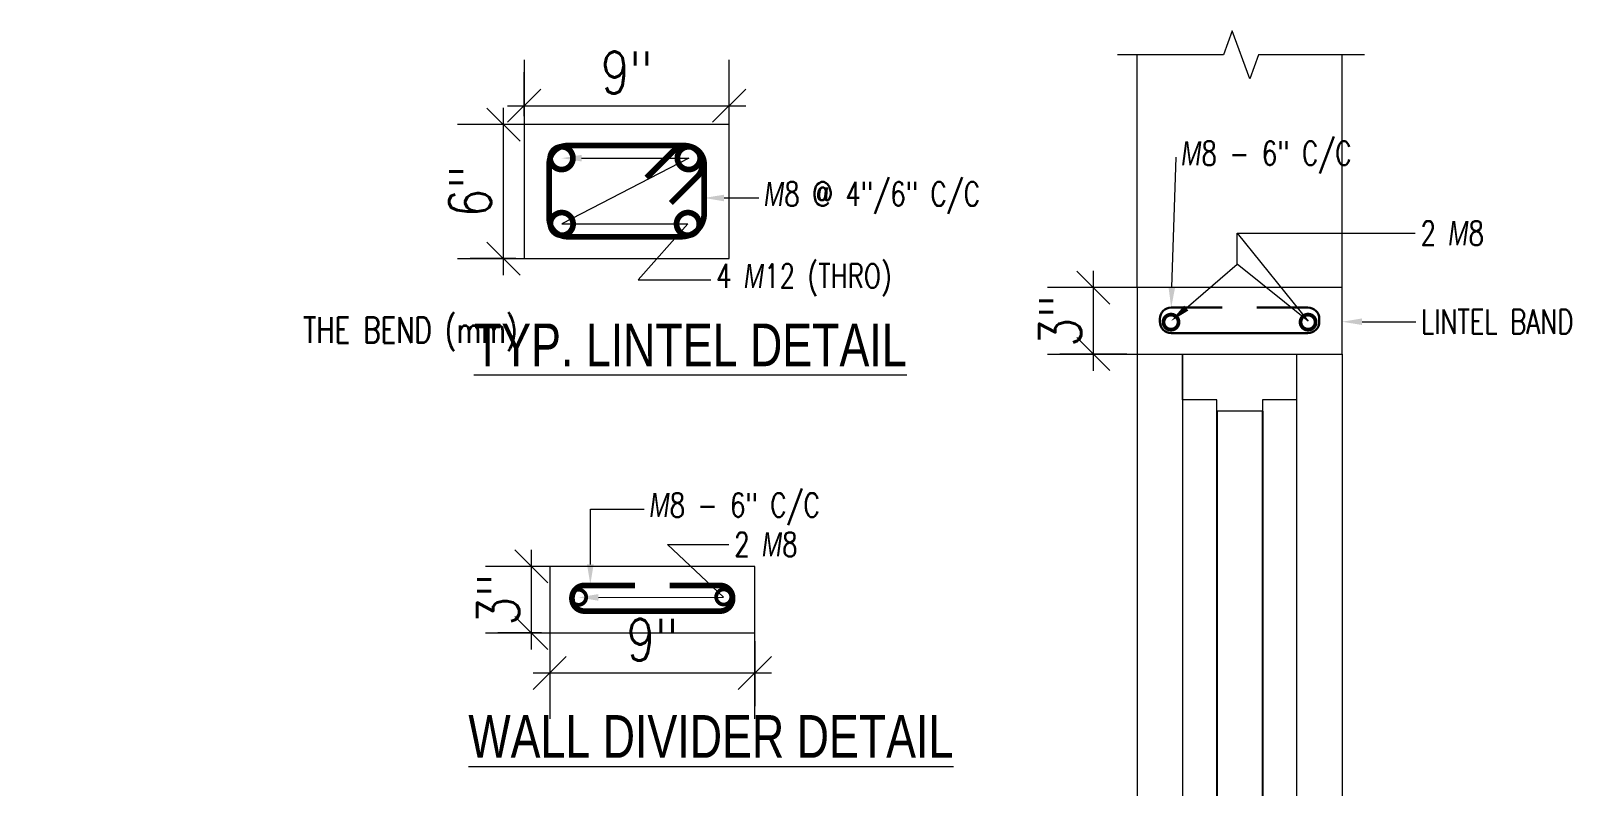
# Model space of a CAD drawing. Header units: inches. Extents: x 0 to 162649, y -36601 to -26324.
# Drawn here: x 151092.8 to 151161.9, y -27243.5 to -27209.6 of the extents above; entities that cross this region are included whole.
import ezdxf
from ezdxf import colors
from ezdxf.entities.mleader import LeaderData, LeaderLine
from ezdxf.math import Vec2, Vec3

# ---------------------------------------------------------------- set-up
doc = ezdxf.new("R2010")
doc.units = ezdxf.units.IN
doc.header["$MEASUREMENT"] = 0
for name, color, linetype, lineweight in [('A-DW-SEC', 24, 'Continuous', 15), ('Beam', 42, 'Continuous', 15), ('dimention', 1, 'Continuous', 13), ('l', 61, 'Continuous', 13), ('Line', 31, 'Continuous', 5), ('Rein', 3, 'Continuous', 30), ('Stirrups', 191, 'Continuous', 25), ('TEXT', 7, 'Continuous', 9), ('Title', 4, 'Continuous', 18)]:
    doc.layers.add(name, color=color, linetype=linetype, lineweight=lineweight)
doc.layers.add('A-HATCH', color=252, linetype='Continuous')
doc.styles.add('Arial', font='arial.ttf', dxfattribs={"width": 0.8})
doc.styles.add('rmtext', font='romans.shx', dxfattribs={"width": 0.8})
doc.styles.add('romans', font='romans.shx', dxfattribs={"width": 0.75})
doc.styles.add('T', font='romans.shx', dxfattribs={"width": 0.75, "height": 3})
doc.dimstyles.new('DIM-24', dxfattribs={"dimscale": 24, "dimtxt": 0.078125, "dimasz": 0.0625, "dimexe": 0.0625, "dimexo": 0.015625, "dimgap": 0.015625, "dimtad": 1, "dimdec": 1, "dimzin": 3, "dimdsep": 46, "dimlunit": 4, "dimtxsty": 'rmtext', "dimblk": 'OBLIQUE', "dimcen": 0.09375, "dimdle": 0.03125, "dimclrd": 1, "dimclre": 1, "dimclrt": 2, "dimadec": 0, "dimazin": 0, "dimtfac": 0.75, "dimtdec": 1, "dimtix": 1, "dimtmove": 0, "dimatfit": 3, "dimfxl": 0.0625, "dimfxlon": 1, "dimfrac": 1, "dimtolj": 1, "dimtzin": 0, "dimlwd": -1, "dimlwe": 5, "dimarcsym": 0})

# ---------------------------------------------------------------- blocks, each defined once
blk = doc.blocks.new('_Oblique')
for p, q in [((0, -1.375), (0, 1.375)), ((-0.495, -0.495), (0.495, 0.495))]:
    blk.add_line(p, q)
blk = doc.blocks.new('*D1262')
at = {"layer": 'Defpoints', "color": 0, "transparency": 16777216}
for p in [(151115.215, -27233.597), (151116.039, -27233.597), (151116.039, -27236.583)]:
    blk.add_point(p, dxfattribs=at)
at = {"layer": 'dimention', "color": 1, "transparency": 16777216}
blk.add_line((151115.215, -27237.333), (151115.215, -27232.847), dxfattribs=at)
at = {"layer": 'dimention', "color": 1, "lineweight": 5, "transparency": 16777216}
for p, q in [((151115.664, -27233.597), (151113.715, -27233.597)), ((151115.664, -27236.583), (151113.715, -27236.583))]:
    blk.add_line(p, q, dxfattribs=at)
at = {"layer": 'dimention', "color": 1, "transparency": 16777216, "xscale": 1.5, "yscale": 1.5, "zscale": 1.5}
for p, rotation in [((151115.215, -27233.597), 90), ((151115.215, -27236.583), 270)]:
    blk.add_blockref('_Oblique', p, dxfattribs=dict(at, rotation=rotation))
at = {"layer": 'dimention', "color": 2, "transparency": 16777216, "insert": (151113.723, -27235.09), "char_height": 1.875, "attachment_point": 5, "rotation": 90, "style": 'rmtext'}
blk.add_mtext('\\A1;3"', dxfattribs=at)
blk = doc.blocks.new('*D1263')
at = {"layer": 'Defpoints', "color": 0, "transparency": 16777216}
for p in [(151116.039, -27236.583), (151125.239, -27236.583), (151125.239, -27238.376)]:
    blk.add_point(p, dxfattribs=at)
at = {"layer": 'dimention', "color": 1, "lineweight": 5, "transparency": 16777216}
for p, q in [((151116.039, -27236.958), (151116.039, -27239.876)), ((151125.239, -27236.958), (151125.239, -27239.876))]:
    blk.add_line(p, q, dxfattribs=at)
at = {"layer": 'dimention', "color": 1, "transparency": 16777216}
blk.add_line((151115.289, -27238.376), (151125.989, -27238.376), dxfattribs=at)
at = {"layer": 'dimention', "color": 1, "transparency": 16777216, "xscale": 1.5, "yscale": 1.5, "zscale": 1.5, "rotation": 180}
blk.add_blockref('_Oblique', (151116.039, -27238.376), dxfattribs=at)
at = {"layer": 'dimention', "color": 1, "transparency": 16777216, "xscale": 1.5, "yscale": 1.5, "zscale": 1.5}
blk.add_blockref('_Oblique', (151125.239, -27238.376), dxfattribs=at)
at = {"layer": 'dimention', "color": 2, "transparency": 16777216, "insert": (151120.639, -27236.885), "char_height": 1.875, "attachment_point": 5, "style": 'rmtext'}
blk.add_mtext('\\A1;9"', dxfattribs=at)
blk = doc.blocks.new('*D1266')
at = {"layer": 'Defpoints', "color": 0, "transparency": 16777216}
for p in [(151124.09, -27212.927), (151114.89, -27213.774), (151124.09, -27213.774)]:
    blk.add_point(p, dxfattribs=at)
at = {"layer": 'dimention', "color": 1, "lineweight": 5, "transparency": 16777216}
for p, q in [((151114.89, -27213.399), (151114.89, -27211.427)), ((151124.09, -27213.399), (151124.09, -27211.427))]:
    blk.add_line(p, q, dxfattribs=at)
at = {"layer": 'dimention', "color": 1, "transparency": 16777216}
blk.add_line((151114.14, -27212.927), (151124.84, -27212.927), dxfattribs=at)
at = {"layer": 'dimention', "color": 1, "transparency": 16777216, "xscale": 1.5, "yscale": 1.5, "zscale": 1.5, "rotation": 180}
blk.add_blockref('_Oblique', (151114.89, -27212.927), dxfattribs=at)
at = {"layer": 'dimention', "color": 1, "transparency": 16777216, "xscale": 1.5, "yscale": 1.5, "zscale": 1.5}
blk.add_blockref('_Oblique', (151124.09, -27212.927), dxfattribs=at)
at = {"layer": 'dimention', "color": 2, "transparency": 16777216, "insert": (151119.49, -27211.436), "char_height": 1.875, "attachment_point": 5, "style": 'rmtext'}
blk.add_mtext('\\A1;9"', dxfattribs=at)
blk = doc.blocks.new('*D1267')
at = {"layer": 'Defpoints', "color": 0, "transparency": 16777216}
for p in [(151113.962, -27213.774), (151114.89, -27213.774), (151114.89, -27219.787)]:
    blk.add_point(p, dxfattribs=at)
at = {"layer": 'dimention', "color": 1, "transparency": 16777216}
blk.add_line((151113.962, -27220.537), (151113.962, -27213.024), dxfattribs=at)
at = {"layer": 'dimention', "color": 1, "lineweight": 5, "transparency": 16777216}
for p, q in [((151114.515, -27213.774), (151112.462, -27213.774)), ((151114.515, -27219.787), (151112.462, -27219.787))]:
    blk.add_line(p, q, dxfattribs=at)
at = {"layer": 'dimention', "color": 1, "transparency": 16777216, "xscale": 1.5, "yscale": 1.5, "zscale": 1.5}
for p, rotation in [((151113.962, -27213.774), 90), ((151113.962, -27219.787), 270)]:
    blk.add_blockref('_Oblique', p, dxfattribs=dict(at, rotation=rotation))
at = {"layer": 'dimention', "color": 2, "transparency": 16777216, "insert": (151112.471, -27216.78), "char_height": 1.875, "attachment_point": 5, "rotation": 90, "style": 'rmtext'}
blk.add_mtext('\\A1;6"', dxfattribs=at)
blk = doc.blocks.new('*D1280')
at = {"layer": 'Defpoints', "color": 0, "transparency": 16777216}
for p in [(151140.43, -27221.087), (151142.387, -27221.087), (151142.387, -27224.073)]:
    blk.add_point(p, dxfattribs=at)
at = {"layer": 'dimention', "color": 1, "transparency": 16777216}
blk.add_line((151140.43, -27224.823), (151140.43, -27220.337), dxfattribs=at)
at = {"layer": 'dimention', "color": 1, "lineweight": 5, "transparency": 16777216}
for p, q in [((151141.93, -27221.087), (151138.93, -27221.087)), ((151141.93, -27224.073), (151138.93, -27224.073))]:
    blk.add_line(p, q, dxfattribs=at)
at = {"layer": 'dimention', "color": 1, "transparency": 16777216, "xscale": 1.5, "yscale": 1.5, "zscale": 1.5}
for p, rotation in [((151140.43, -27221.087), 90), ((151140.43, -27224.073), 270)]:
    blk.add_blockref('_Oblique', p, dxfattribs=dict(at, rotation=rotation))
at = {"layer": 'dimention', "color": 2, "transparency": 16777216, "insert": (151138.939, -27222.58), "char_height": 1.875, "attachment_point": 5, "rotation": 90, "style": 'rmtext'}
blk.add_mtext('\\A1;3"', dxfattribs=at)
blk = doc.blocks.new('_DotSmall')
at = {"color": 0, "linetype": 'ByBlock', "const_width": 0.5}
blk.add_lwpolyline([(-0.0625, 0, 1), (0.0625, 0, 1)], format="xyb", close=True, dxfattribs=at)

msp = doc.modelspace()

# ---------------------------------------------------------------- linework, layer by layer
at = {"layer": 'A-DW-SEC', "color": 24}
for p, q in [((151144.432, -27224.073), (151144.432, -27270.073)), ((151149.543, -27224.073), (151149.543, -27270.073))]:
    msp.add_line(p, q, dxfattribs=at)
msp.add_lwpolyline([(151149.543, -27224.073), (151149.543, -27226.118), (151148.01, -27226.118), (151148.01, -27226.629), (151145.965, -27226.629), (151145.965, -27226.118), (151144.432, -27226.118), (151144.432, -27224.073), (151149.543, -27224.073)], dxfattribs=at)
at = {"layer": 'A-HATCH'}
for p, q in [((151145.965, -27226.629), (151145.965, -27267.518)), ((151148.01, -27226.629), (151148.01, -27267.518))]:
    msp.add_line(p, q, dxfattribs=at)
at = {"layer": 'Beam'}
for points in [[(151124.09, -27219.787), (151124.09, -27213.774), (151114.89, -27213.774), (151114.89, -27219.787)], [(151142.387, -27224.073), (151151.587, -27224.073), (151151.587, -27221.087), (151142.387, -27221.087)], [(151116.039, -27236.583), (151125.239, -27236.583), (151125.239, -27233.597), (151116.039, -27233.597)]]:
    msp.add_lwpolyline(points, close=True, dxfattribs=at)
at = {"layer": 'l'}
for p, q in [((151142.387, -27221.087), (151142.387, -27210.645)), ((151151.587, -27221.087), (151151.587, -27210.645)), ((151142.387, -27224.073), (151142.387, -27270.073)), ((151151.587, -27224.073), (151151.587, -27270.073))]:
    msp.add_line(p, q, dxfattribs=at)
at = {"layer": 'Line'}
msp.add_lwpolyline([(151152.596, -27210.645), (151147.842, -27210.645), (151147.449, -27211.724), (151146.664, -27209.567), (151146.271, -27210.645), (151141.505, -27210.645)], dxfattribs=at)
at = {"layer": 'Rein'}
for p, q in [((151150.054, -27221.981), (151147.77, -27221.981)), ((151150.565, -27222.492), (151150.565, -27222.62))]:
    msp.add_line(p, q, dxfattribs=at)
msp.add_lwpolyline([(151150.565, -27222.62, -0.414214), (151150.054, -27223.131), (151143.921, -27223.131, -0.414214), (151143.41, -27222.62), (151143.41, -27222.492, -0.414214), (151143.921, -27221.981), (151146.205, -27221.981)], format="xyb", dxfattribs=at)
msp.add_arc((151150.054, -27222.492), 0.511, 0, 90, dxfattribs=at)
at = {"layer": 'Stirrups', "const_width": 0.256}
for points in [[(151121.472, -27217.294), (151122.655, -27216.112, 0.668179), (151122.076, -27214.716), (151116.832, -27214.716, 0.414214), (151116.014, -27215.534), (151116.014, -27217.987, 0.414214), (151116.832, -27218.805), (151121.943, -27218.805, 0.414214), (151122.966, -27217.783), (151122.966, -27215.552, 0.668179), (151121.569, -27214.974), (151120.386, -27216.157)], [(151121.422, -27234.453), (151123.706, -27234.453, -0.414063), (151124.242, -27235.028), (151124.242, -27235.028, -0.414063), (151123.706, -27235.603), (151117.573, -27235.603, -0.413081), (151117.036, -27235.028), (151117.036, -27235.028, -0.413081), (151117.573, -27234.453), (151119.857, -27234.453)]]:
    msp.add_lwpolyline(points, format="xyb", dxfattribs=at)

# ---------------------------------------------------------------- block references
at = {"layer": 'Rein'}
for p, xscale, yscale, zscale in [((151116.569, -27215.281), 2.044444444444445, 2.044444444444445, 2.044444444444445), ((151122.275, -27215.281), 2.044444444444445, 2.044444444444445, 2.044444444444445), ((151116.577, -27218.233), 2.044444444444445, 2.044444444444445, 2.044444444444445), ((151122.239, -27218.233), 2.044444444444445, 2.044444444444445, 2.044444444444445), ((151143.913, -27222.638), 1.351826894251269, 1.351826894251269, 1.351826894251269), ((151150.062, -27222.638), 1.351826894251269, 1.351826894251269, 1.351826894251269), ((151117.335, -27234.983), 1.351826894251269, 1.351826894251269, 1.351826894251269), ((151123.844, -27234.971), 1.351826894251269, 1.351826894251269, 1.351826894251269)]:
    msp.add_blockref('_DotSmall', p, dxfattribs=dict(at, xscale=xscale, yscale=yscale, zscale=zscale))

# ---------------------------------------------------------------- texts
at = {"layer": 'TEXT', "insert": (151076.192, -27221.259), "char_height": 1.15, "attachment_point": 4, "style": 'T'}
msp.add_mtext('r=4%%C\\Pr=INTERNAL RADIUS OF\\P^I^I^I^I^I^I  THE BEND (mm)', dxfattribs=at)

# ---------------------------------------------------------------- dimensions: what is measured, and where the dimension line sits
at = {"layer": 'dimention'}
for base, p1, p2, picture, middle in [((151124.09, -27212.927), (151114.89, -27213.774), (151124.09, -27213.774), '*D1266', (151119.49, -27211.436)), ((151125.239, -27238.376), (151116.039, -27236.583), (151125.239, -27236.583), '*D1263', (151120.639, -27236.885))]:
    dim = msp.add_linear_dim(base=base, p1=p1, p2=p2, dimstyle='DIM-24', dxfattribs=at)
    dim.commit()
    dim.dimension.update_dxf_attribs({"geometry": picture, "text_midpoint": middle})
for base, p1, p2, picture, middle in [((151113.962, -27213.774), (151114.89, -27219.787), (151114.89, -27213.774), '*D1267', (151112.471, -27216.78)), ((151140.43, -27221.087), (151142.387, -27224.073), (151142.387, -27221.087), '*D1280', (151138.939, -27222.58)), ((151115.215, -27233.597), (151116.039, -27236.583), (151116.039, -27233.597), '*D1262', (151113.723, -27235.09))]:
    dim = msp.add_linear_dim(base=base, p1=p1, p2=p2, angle=90, dimstyle='DIM-24', dxfattribs=at)
    dim.commit()
    dim.dimension.update_dxf_attribs({"geometry": picture, "text_midpoint": middle})

# ---------------------------------------------------------------- leaders
at = {"layer": 'TEXT'}
ml = msp.add_multileader_mtext('Standard', dxfattribs=at)
ml.set_content('{\\Fgothici|c0;\\W0.75;M}8 - 6" C/C', color=2, style='romans')
ml.set_leader_properties(color=1, linetype='ByLayer', lineweight=9)
ml.build(insert=Vec2(0, 0))
ml.multileader.update_dxf_attribs({"has_dogleg": 0, "text_right_attachment_type": 6, "dogleg_length": 0.0144, "arrow_head_size": 0.9, "scale": 15})
ctx = ml.context
ctx.base_point, ctx.scale, ctx.char_height, ctx.arrow_head_size, ctx.landing_gap_size, ctx.plane_origin = Vec3(151144.137, -27215.242), 15, 1.08, 0.9, 0.24, Vec3(151144.533, -27207.441)
ctx.right_attachment = 6
notes = []
notes.append((ctx, [(0, (1, 1, 0), (151143.921, -27215.242), (1, 0), 0.216, [(0, [(151143.921, -27221.981)], 0, [])])]))
ctx.mtext.insert, ctx.mtext.flow_direction = Vec3(151144.376, -27214.522), 5
ml = msp.add_multileader_mtext('Standard', dxfattribs=at)
ml.set_content('4 {\\Fgothici|c0;\\W0.75;M}12 (THRO)', color=2, style='romans')
ml.set_leader_properties(color=1, linetype='ByLayer', lineweight=9)
ml.build(insert=Vec2(0, 0))
ml.multileader.update_dxf_attribs({"text_right_attachment_type": 6, "dogleg_length": 0.25, "arrow_head_size": 0.9, "scale": 15})
ctx = ml.context
ctx.base_point, ctx.scale, ctx.char_height, ctx.arrow_head_size, ctx.landing_gap_size, ctx.plane_origin = Vec3(151123.267, -27220.746), 15, 1.08, 0.9, 0.24, Vec3(151114.04, -27219.608)
ctx.right_attachment = 6
notes.append((ctx, [(0, (1, 1, 0), (151120.001, -27220.746), (1, 0), 3.266, [(3, [(151116.569, -27215.281), (151122.275, -27215.281), (151116.577, -27218.233), (151122.239, -27218.233)], 0, [])])]))
ctx.mtext.insert, ctx.mtext.flow_direction = Vec3(151123.506, -27220.026), 5
ml = msp.add_multileader_mtext('Standard', dxfattribs=at)
ml.set_content('{\\Fgothici|c0;\\W0.75;M\\Fromans|c0;8 @ 4"/6" C/C }', color=2, style='romans')
ml.set_leader_properties(color=1, linetype='ByLayer', lineweight=9)
ml.build(insert=Vec2(0, 0))
ml.multileader.update_dxf_attribs({"has_dogleg": 0, "text_right_attachment_type": 6, "dogleg_length": 0.36, "arrow_head_size": 0.9, "scale": 15})
ctx = ml.context
ctx.base_point, ctx.scale, ctx.char_height, ctx.arrow_head_size, ctx.landing_gap_size, ctx.plane_origin = Vec3(151125.418, -27217.066), 15, 1.08, 0.9, 0.24, Vec3(151120.265, -27225.795)
ctx.right_attachment = 6
notes.append((ctx, [(0, (1, 1, 0), (151125.202, -27217.066), (1, 0), 0.216, [(0, [(151122.964, -27217.068)], 0, [])])]))
ctx.mtext.insert, ctx.mtext.flow_direction = Vec3(151125.658, -27216.346), 5
ml = msp.add_multileader_mtext('Standard', dxfattribs=at)
ml.set_content('2 {\\Fgothici|c0;\\W0.75;M}8', color=2, style='romans')
ml.set_leader_properties(color=1, linetype='ByLayer', lineweight=9)
ml.build(insert=Vec2(0, 0))
ml.multileader.update_dxf_attribs({"has_dogleg": 0, "text_right_attachment_type": 6, "dogleg_length": 0.0144, "arrow_head_size": 0.9, "scale": 15})
ctx = ml.context
ctx.base_point, ctx.scale, ctx.char_height, ctx.arrow_head_size, ctx.landing_gap_size, ctx.plane_origin = Vec3(151154.87, -27218.646), 15, 1.08, 0.9, 0.24, Vec3(151146.27, -27226.383)
ctx.right_attachment = 6
notes.append((ctx, [(0, (1, 1, 0), (151154.654, -27218.646), (1, 0), 0.216, [(1, [(151143.914, -27222.594), (151146.88, -27220.035), (151146.88, -27218.646), (151150.061, -27222.594), (151146.88, -27220.035), (151146.88, -27218.646)], 0, [])])]))
ctx.mtext.insert, ctx.mtext.flow_direction = Vec3(151155.109, -27218.106), 5
ml = msp.add_multileader_mtext('Standard', dxfattribs=at)
ml.set_content('{\\Fromans|c0;\\W0.75;LINTEL BAND }', color=2, style='romans')
ml.set_leader_properties(color=1, linetype='ByLayer', lineweight=9)
ml.build(insert=Vec2(0, 0))
ml.multileader.update_dxf_attribs({"has_dogleg": 0, "text_right_attachment_type": 6, "dogleg_length": 0.0144, "arrow_head_size": 0.9, "scale": 15})
ctx = ml.context
ctx.base_point, ctx.scale, ctx.char_height, ctx.arrow_head_size, ctx.landing_gap_size, ctx.plane_origin = Vec3(151154.893, -27222.618), 15, 1.08, 0.9, 0.24, Vec3(151150.044, -27231.268)
ctx.right_attachment = 6
notes.append((ctx, [(0, (1, 1, 0), (151154.677, -27222.618), (1, 0), 0.216, [(0, [(151151.587, -27222.62)], 0, [])])]))
ctx.mtext.insert, ctx.mtext.flow_direction = Vec3(151155.133, -27222.078), 5
ml = msp.add_multileader_mtext('Standard', dxfattribs=at)
ml.set_content('{\\Fgothici|c0;\\W0.75;M}8 - 6" C/C', color=2, style='romans')
ml.set_leader_properties(color=1, linetype='ByLayer', lineweight=9)
ml.build(insert=Vec2(0, 0))
ml.multileader.update_dxf_attribs({"text_right_attachment_type": 6, "dogleg_length": 0.25, "arrow_head_size": 0.9, "scale": 15})
ctx = ml.context
ctx.base_point, ctx.scale, ctx.char_height, ctx.arrow_head_size, ctx.landing_gap_size, ctx.plane_origin = Vec3(151120.277, -27231.025), 15, 1.08, 0.9, 0.24, Vec3(151112.175, -27236.701)
ctx.right_attachment = 6
notes.append((ctx, [(0, (1, 1, 0), (151117.86, -27231.025), (1, 0), 2.417, [(0, [(151117.86, -27234.411)], 0, [])])]))
ctx.mtext.insert, ctx.mtext.flow_direction = Vec3(151120.517, -27230.305), 5
ml = msp.add_multileader_mtext('Standard', dxfattribs=at)
ml.set_content('2 {\\Fgothici|c0;\\W0.75;M}8', color=2, style='romans')
ml.set_leader_properties(color=1, linetype='ByLayer', lineweight=9)
ml.build(insert=Vec2(0, 0))
ml.multileader.update_dxf_attribs({"text_right_attachment_type": 6, "dogleg_length": 0.25, "arrow_head_size": 0.9, "scale": 15})
ctx = ml.context
ctx.base_point, ctx.scale, ctx.char_height, ctx.arrow_head_size, ctx.landing_gap_size, ctx.plane_origin = Vec3(151124.075, -27232.61), 15, 1.08, 0.9, 0.24, Vec3(151115.644, -27239.034)
ctx.right_attachment = 6
notes.append((ctx, [(0, (1, 1, 0), (151121.329, -27232.61), (1, 0), 2.745, [(1, [(151117.323, -27234.991), (151123.831, -27234.979)], 0, [])])]))
ctx.mtext.insert, ctx.mtext.flow_direction = Vec3(151124.314, -27232.07), 5
at = {"layer": 'Title'}
ml = msp.add_multileader_mtext('Standard', dxfattribs=at)
ml.set_content('{\\W0.75;\\LTYP. LINTEL DETAIL}', color=256, style='Arial')
ml.set_leader_properties(color=1, linetype='ByLayer', lineweight=9)
ml.build(insert=Vec2(0, 0))
ml.multileader.update_dxf_attribs({"leader_type": 0, "has_dogleg": 0, "text_left_attachment_type": 5, "text_right_attachment_type": 5, "dogleg_length": 0, "arrow_head_size": 0.719, "scale": 15})
ctx = ml.context
ctx.base_point, ctx.scale, ctx.char_height, ctx.arrow_head_size, ctx.landing_gap_size, ctx.plane_origin = Vec3(151112.695, -27225), 15, 1.91667, 0.719, 0, Vec3(151122.291, -27230.928)
ctx.left_attachment, ctx.right_attachment, ctx.text_align_type = 5, 5, 1
notes.append((ctx, [(0, (1, 1, 0), (151112.695, -27225), (1, 0), 0, [(0, [(151112.695, -27225)], 0, [])])]))
ctx.mtext.insert, ctx.mtext.alignment, ctx.mtext.flow_direction = Vec3(151122.345, -27222.7), 2, 5
ml = msp.add_multileader_mtext('Standard', dxfattribs=at)
ml.set_content('{\\W0.75;\\LWALL DIVIDER DETAIL}', color=256, style='Arial')
ml.set_leader_properties(color=1, linetype='ByLayer', lineweight=9)
ml.build(insert=Vec2(0, 0))
ml.multileader.update_dxf_attribs({"leader_type": 0, "has_dogleg": 0, "text_left_attachment_type": 5, "text_right_attachment_type": 5, "dogleg_length": 0, "arrow_head_size": 0.719, "scale": 15})
ctx = ml.context
ctx.base_point, ctx.scale, ctx.char_height, ctx.arrow_head_size, ctx.landing_gap_size, ctx.plane_origin = Vec3(151112.436, -27242.569), 15, 1.91667, 0.719, 0, Vec3(151122.032, -27248.497)
ctx.left_attachment, ctx.right_attachment, ctx.text_align_type = 5, 5, 1
notes.append((ctx, [(0, (1, 1, 0), (151112.436, -27242.569), (1, 0), 0, [(0, [(151112.436, -27242.569)], 0, [])])]))
ctx.mtext.insert, ctx.mtext.alignment, ctx.mtext.flow_direction = Vec3(151123.268, -27240.269), 2, 5
for ctx, leaders in notes:
    for number, flags, end, landing, length, lines in leaders:
        leader = LeaderData()
        leader.index, (leader.has_last_leader_line, leader.has_dogleg_vector, leader.attachment_direction) = number, flags
        leader.last_leader_point, leader.dogleg_vector, leader.dogleg_length = Vec3(end), Vec3(landing), length
        for number, points, colour, breaks in lines:
            line = LeaderLine()
            line.index, line.vertices, line.color, line.breaks = number, Vec3.list(points), colors.encode_raw_color(colour), breaks
            leader.lines.append(line)
        ctx.leaders.append(leader)

doc.saveas('drawing.dxf')
